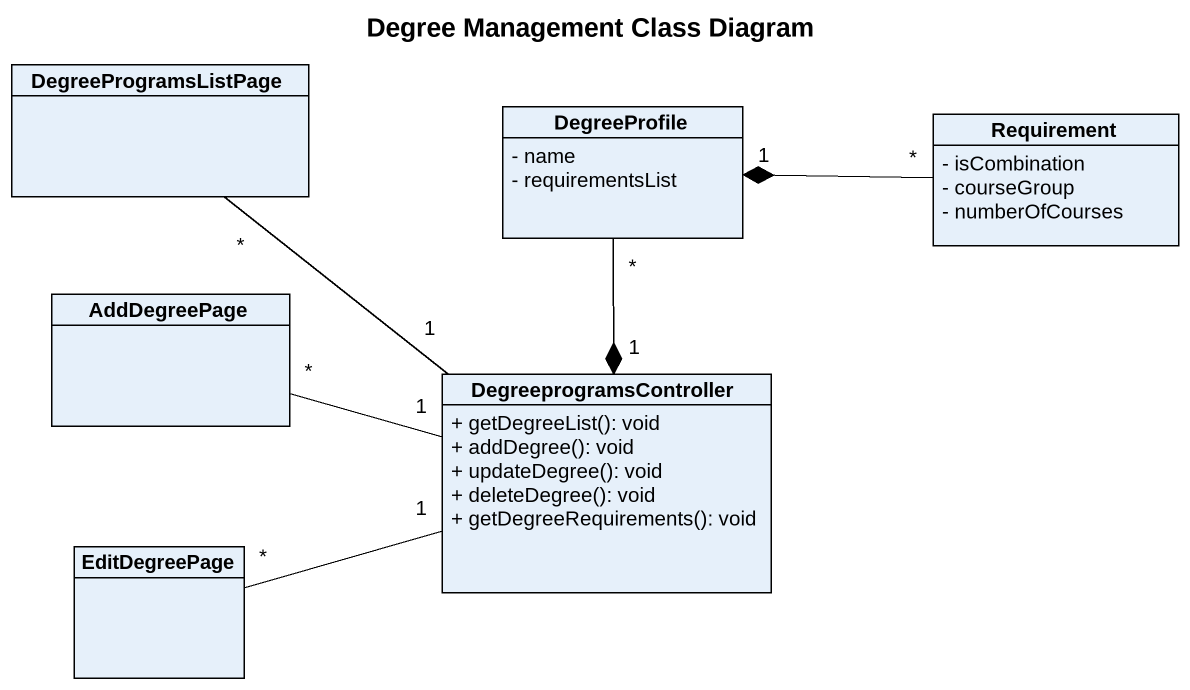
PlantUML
@startuml
title Degree Management Class Diagram
hide circle
hide empty members
skinparam classAttributeIconSize 0
class DegreeProgramsListPage
class DegreeProfile {
  - name
  - requirementsList
}
class Requirement {
  - isCombination
  - courseGroup
  - numberOfCourses
}
class AddDegreePage
class DegreeprogramsController {
  + getDegreeList(): void
  + addDegree(): void
  + updateDegree(): void
  + deleteDegree(): void
  + getDegreeRequirements(): void
}
class EditDegreePage
DegreeProgramsListPage "*" -- "1" DegreeprogramsController
DegreeProfile "*" --* "1" DegreeprogramsController
Requirement "*" -left-* "1" DegreeProfile
AddDegreePage "*" -right- "1" DegreeprogramsController
EditDegreePage "*" -right- "1" DegreeprogramsController
@enduml
